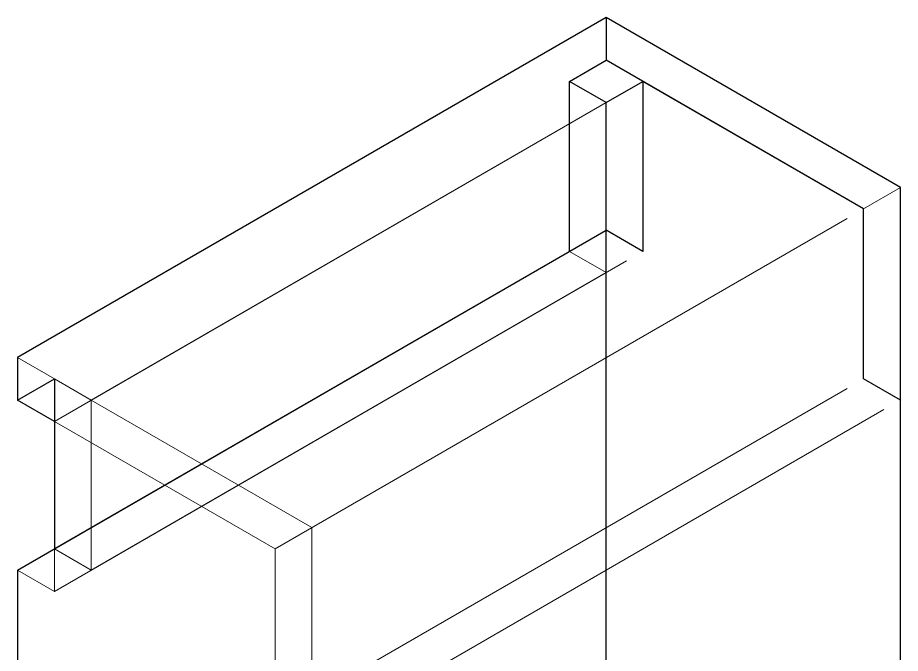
# Model space of a CAD drawing. Header units: millimetres. Extents: x 0 to 841, y 0 to 2287.
# Drawn here: x 620.614 to 622.311, y 242.052 to 243.273 of the extents above; entities that cross this region are included whole.
import ezdxf

# ---------------------------------------------------------------- set-up
doc = ezdxf.new("R2010")
doc.units = ezdxf.units.MM
doc.linetypes.add('HIDDEN', pattern=[1.905, 1.27, -0.635])

msp = doc.modelspace()

# ---------------------------------------------------------------- linework, layer by layer
at = {"color": 7, "linetype": 'Continuous', "lineweight": 25}
for p, q in [((621.7455, 243.2728), (620.6141, 242.6197)), ((621.7455, 243.2728), (621.7455, 243.1911)), ((622.3112, 242.9462), (621.7455, 243.2728)), ((621.6748, 243.1503), (621.7455, 243.1911)), ((622.2405, 242.9054), (621.7455, 243.1911)), ((621.6748, 242.8237), (621.6748, 243.1503)), ((621.7455, 243.1095), (621.6748, 243.1503)), ((621.7455, 243.1095), (621.8162, 243.1503)), ((621.8162, 243.1503), (621.8162, 242.8237)), ((622.2405, 242.9054), (621.8162, 243.1503)), ((621.7455, 242.8645), (621.7455, 243.1095)), ((622.3112, 242.5379), (622.3112, 242.9462)), ((622.2405, 242.5788), (622.2405, 242.9054)), ((620.6141, 242.2114), (621.7455, 242.8645)), ((621.7455, 241.0681), (621.7455, 242.8645)), ((621.8162, 242.8237), (621.7455, 242.8645)), ((621.6748, 242.8237), (620.6849, 242.2522)), ((620.6141, 242.6197), (620.6141, 242.538)), ((620.6141, 242.538), (620.6849, 242.5788)), ((620.6849, 242.5788), (620.6849, 242.2522)), ((622.3112, 242.5379), (622.2405, 242.5788)), ((620.6849, 242.4972), (620.6141, 242.538)), ((622.3112, 240.7416), (622.3112, 242.5379)), ((620.6141, 242.2114), (620.6141, 240.415))]:
    msp.add_line(p, q, dxfattribs=at)
at = {"color": 7, "linetype": 'HIDDEN', "lineweight": 18}
for p, q in [((620.6849, 242.4972), (621.7455, 243.1095)), ((621.7455, 243.1095), (620.7556, 242.538)), ((622.3112, 242.9462), (622.2405, 242.9054)), ((621.1091, 242.2523), (622.2405, 242.9054)), ((620.6849, 242.1706), (621.8162, 242.8237)), ((621.7455, 242.7829), (621.6748, 242.8237)), ((621.7455, 242.7829), (620.7556, 242.2114)), ((620.6849, 242.5788), (620.6141, 242.6197)), ((620.7556, 242.538), (620.6849, 242.5788)), ((621.1091, 241.9256), (622.2405, 242.5788)), ((620.7556, 242.538), (620.7556, 242.2114)), ((621.1798, 242.2931), (620.7556, 242.538)), ((621.1798, 241.8848), (622.3112, 242.5379)), ((621.1091, 242.2523), (620.6849, 242.4972)), ((621.1798, 241.8848), (621.1798, 242.2931)), ((620.6849, 242.2522), (620.6849, 242.1706)), ((620.7556, 242.2114), (620.6849, 242.2522)), ((621.1091, 241.9256), (621.1091, 242.2523)), ((620.6849, 242.1706), (620.6141, 242.2114))]:
    msp.add_line(p, q, dxfattribs=at)

doc.saveas('drawing.dxf')
